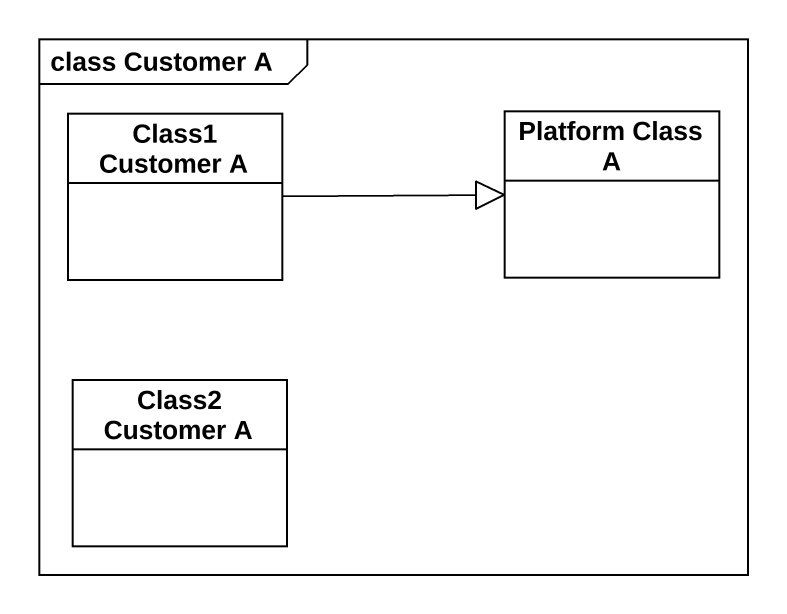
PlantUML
@startuml
mainframe class Customer A
hide circle
hide empty members
class "Class1 Customer A" as Class1_Customer_A
class "Platform Class A" as Platform_Class_A
class "Class2 Customer A" as Class2_Customer_A
Class1_Customer_A -right-|> Platform_Class_A
@enduml
